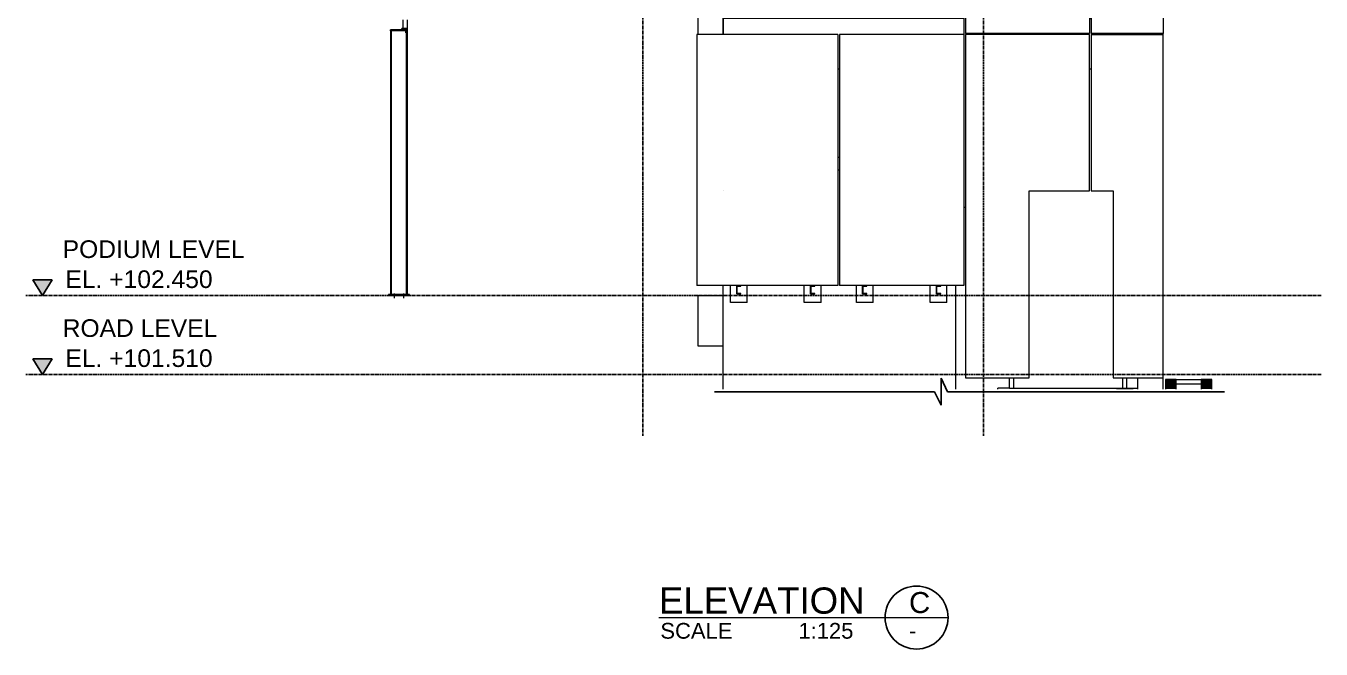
# Model space of a CAD drawing. Header units: millimetres. Extents: x -187664 to 435448, y -313239 to 299894.
# Drawn here: x 72195 to 87627, y -127413 to -119993 of the extents above; entities that cross this region are included whole.
import ezdxf

# ---------------------------------------------------------------- set-up
doc = ezdxf.new("R2010")
doc.units = ezdxf.units.MM
doc.linetypes.add('CENTER', pattern=[2, 1.25, -0.25, 0.25, -0.25])
doc.linetypes.add('XKITLINE00', pattern=[0])
doc.layers.add('000 - EXISTING_BUILDING_MAIN_COLOR_1', color=7, linetype='Continuous')
doc.layers.add('S-DIM', color=7, linetype='Continuous')
for name, color, linetype, lineweight in [('Bolt', 7, 'Continuous', 0), ('Part', 7, 'Continuous', 0), ('Text', 7, 'Continuous', 0)]:
    doc.layers.add(name, color=color, linetype=linetype, lineweight=lineweight)
doc.styles.add('RomanS', font='arial.ttf', dxfattribs={"width": 0.8})

# ---------------------------------------------------------------- blocks, each defined once
blk = doc.blocks.new('*A5554')
at = {"layer": 'Part'}
for points in [[(682.1, -63.14), (682.1, -64.04), (681.1, -64.04), (681.1, -63.14)], [(685.5, -63.14), (685.5, -64.04), (684.5, -64.04), (684.5, -63.14)]]:
    blk.add_hatch(color=7, dxfattribs=at).paths.add_polyline_path(points, flags=17)
blk = doc.blocks.new('*A200199')
at = {"layer": 'Part', "color": 7, "linetype": 'XKITLINE00', "lineweight": 0}
for p, q in [((681.740268, -63.14437), (681.740268, -63.14437)), ((681.740268, -63.14437), (681.740268, -63.14437)), ((681.740268, -63.364386), (681.796268, -63.308386)), ((681.7803, -63.54437), (681.796268, -63.528402)), ((684.804268, -63.364386), (684.860268, -63.308386)), ((684.8443, -63.54437), (684.860268, -63.528402))]:
    blk.add_line(p, q, dxfattribs=at)
blk = doc.blocks.new('*A19331873')
at = {"layer": 'Part', "color": 7, "linetype": 'XKITLINE00', "lineweight": 0}
for p, q in [((678.463561, 41.73563), (678.463561, 41.81563)), ((680.863561, 41.73563), (680.863561, 41.81563)), ((678.463561, 17.73563), (678.463561, 17.81563)), ((680.863561, 17.73563), (680.863561, 17.81563)), ((678.463561, -6.26437), (678.463561, -6.18437)), ((680.863561, -6.26437), (680.863561, -6.18437)), ((678.463561, -30.26437), (678.463561, -30.18437)), ((680.863561, -30.26437), (680.863561, -30.18437)), ((678.463561, -64.041148), (678.463561, -62.98437)), ((680.863561, -64.041148), (680.863561, -62.98437))]:
    blk.add_line(p, q, dxfattribs=at)
blk = doc.blocks.new('*A19351875')
at = {"layer": '000 - EXISTING_BUILDING_MAIN_COLOR_1', "color": 7, "linetype": 'XKITLINE00', "lineweight": 0}
for p, q in [((649.863606, -41.94437), (650.023606, -41.94437)), ((661.863606, -41.94437), (661.903604, -41.94437)), ((649.863606, -43.14437), (650.023606, -43.14437)), ((661.863606, -43.14437), (661.903604, -43.14437))]:
    blk.add_line(p, q, dxfattribs=at)
blk = doc.blocks.new('*A19361876')
at = {"layer": 'Part', "color": 7, "linetype": 'XKITLINE00', "lineweight": 0}
blk.add_line((638.943535, -45.14437), (638.943621, -45.14437), dxfattribs=at)
blk = doc.blocks.new('*A19401880')
at = {"layer": 'Part', "color": 7, "linetype": 'XKITLINE00', "lineweight": 0}
for p, q in [((636.543606, -30.26437), (636.543606, 34.45563)), ((638.943606, 34.45563), (636.543606, 34.45563)), ((638.943606, -30.26437), (638.943606, 34.45563))]:
    blk.add_line(p, q, dxfattribs=at)
blk = doc.blocks.new('*A19411881')
at = {"layer": 'Part', "color": 7, "linetype": 'XKITLINE00', "lineweight": 0}
for p, q in [((661.903604, -46.74437), (661.903604, 67.65563)), ((661.903604, 67.65563), (662.023606, 67.65563)), ((664.303604, 41.73563), (664.303604, 41.81563)), ((664.303604, 17.73563), (664.303604, 17.81563)), ((664.303604, -6.26437), (664.303604, -6.18437)), ((664.303604, -30.26437), (664.303604, -30.18437)), ((662.023606, -46.74437), (661.903604, -46.74437))]:
    blk.add_line(p, q, dxfattribs=at)
blk = doc.blocks.new('*A19421882')
at = {"layer": 'Part', "color": 7, "linetype": 'XKITLINE00', "lineweight": 0}
for p, q in [((638.943535, -64.041148), (638.943535, -54.18437)), ((661.103608, -64.041148), (661.103608, -54.18437))]:
    blk.add_line(p, q, dxfattribs=at)
blk = doc.blocks.new('*A19431883')
at = {"layer": 'Part', "color": 7, "linetype": 'XKITLINE00', "lineweight": 0}
for p, q in [((673.863606, -30.26437), (662.023606, -30.26437)), ((662.023606, -30.26437), (662.023606, -62.98437)), ((673.863606, -45.14437), (673.863606, -30.26437)), ((668.103549, -62.98437), (668.103549, -45.14437)), ((668.103549, -45.14437), (673.863606, -45.14437)), ((662.023606, -62.98437), (668.103549, -62.98437))]:
    blk.add_line(p, q, dxfattribs=at)
blk = doc.blocks.new('*A19441884')
at = {"layer": 'Part', "color": 7, "linetype": 'XKITLINE00', "lineweight": 0}
for p, q in [((674.023606, -30.26437), (674.023606, -45.14437)), ((674.023606, -30.26437), (680.863606, -30.26437)), ((680.863606, -62.98437), (680.863606, -30.26437)), ((674.023606, -45.14437), (676.103549, -45.14437)), ((676.103549, -45.14437), (676.103549, -62.98437)), ((676.103549, -62.98437), (680.863606, -62.98437))]:
    blk.add_line(p, q, dxfattribs=at)
blk = doc.blocks.new('*A19451885')
at = {"layer": 'Part', "color": 7, "linetype": 'XKITLINE00', "lineweight": 0}
for p, q in [((649.863606, -30.26437), (636.423606, -30.26437)), ((636.423606, -30.26437), (636.423606, -54.18437)), ((649.863606, -30.26437), (649.863606, -54.18437)), ((649.863606, -54.18437), (636.423606, -54.18437))]:
    blk.add_line(p, q, dxfattribs=at)
blk = doc.blocks.new('*A19461886')
at = {"layer": 'Part', "color": 7, "linetype": 'XKITLINE00', "lineweight": 0}
for p, q in [((661.863606, -30.26437), (650.023606, -30.26437)), ((650.023606, -30.26437), (650.023606, -54.18437)), ((661.863606, -30.26437), (661.863606, -54.18437)), ((661.863606, -54.18437), (650.023606, -54.18437))]:
    blk.add_line(p, q, dxfattribs=at)
blk = doc.blocks.new('*A19491889')
at = {"layer": 'Part', "color": 7, "linetype": 'XKITLINE00', "lineweight": 0}
for p, q in [((661.903604, -28.74437), (638.943606, -28.74437)), ((638.943606, -28.74437), (638.943606, -30.26437)), ((661.903604, -33.54437), (661.903604, -28.74437)), ((649.863606, -33.54437), (650.023606, -33.54437)), ((661.863606, -33.54437), (661.903604, -33.54437))]:
    blk.add_line(p, q, dxfattribs=at)
blk = doc.blocks.new('*A19631903')
at = {"layer": 'Part', "color": 7, "linetype": 'XKITLINE00', "lineweight": 0}
for p, q in [((673.863606, -6.26437), (662.023606, -6.26437)), ((662.023606, -6.26437), (662.023606, -30.18437)), ((673.863606, -6.26437), (673.863606, -30.18437)), ((673.863606, -30.18437), (662.023606, -30.18437))]:
    blk.add_line(p, q, dxfattribs=at)
blk = doc.blocks.new('*A19641904')
at = {"layer": 'Part', "color": 7, "linetype": 'XKITLINE00', "lineweight": 0}
for p, q in [((680.863606, -6.26437), (674.023606, -6.26437)), ((674.023606, -6.26437), (674.023606, -30.18437)), ((680.863606, -6.26437), (680.863606, -30.18437)), ((680.863606, -30.18437), (674.023606, -30.18437))]:
    blk.add_line(p, q, dxfattribs=at)
blk = doc.blocks.new('*A19701910')
at = {"layer": 'Part', "color": 7, "linetype": 'XKITLINE00', "lineweight": 0}
for p, q in [((673.863606, -28.74437), (674.023606, -28.74437)), ((664.303604, -30.26437), (664.303604, -30.18437)), ((678.463561, -30.26437), (678.463561, -30.18437)), ((673.863606, -33.54437), (674.023606, -33.54437))]:
    blk.add_line(p, q, dxfattribs=at)
blk = doc.blocks.new('*A19851924')
at = {"layer": 'Part', "color": 7, "linetype": 'XKITLINE00', "lineweight": 0}
for p, q in [((636.550356, -55.14437), (638.943535, -55.14437)), ((636.551065, -59.94437), (636.551065, -55.14437)), ((638.943535, -59.94437), (636.550356, -59.94437))]:
    blk.add_line(p, q, dxfattribs=at)
blk = doc.blocks.new('*A19961935')
at = {"layer": 'Part', "color": 7, "linetype": 'XKITLINE00', "lineweight": 0}
for p, q in [((607.319581, -29.92461), (607.223581, -29.92461)), ((607.223581, -29.92461), (607.223581, -55.02437)), ((607.319581, -55.02437), (607.319581, -29.92461)), ((608.823581, -29.92461), (608.727581, -29.92461)), ((608.727581, -29.92461), (608.727581, -55.02437)), ((608.823581, -55.02437), (608.823581, -29.92461))]:
    blk.add_line(p, q, dxfattribs=at)
blk = doc.blocks.new('*A19971936')
at = {"layer": 'Part', "color": 7, "linetype": 'XKITLINE00', "lineweight": 0}
for p, q in [((607.023581, -55.02437), (607.023581, -55.14437)), ((609.023581, -55.02437), (607.023581, -55.02437)), ((607.023581, -55.14437), (609.023581, -55.14437)), ((609.023581, -55.14437), (609.023581, -55.02437))]:
    blk.add_line(p, q, dxfattribs=at)
blk = doc.blocks.new('*A19981937')
at = {"layer": 'Bolt'}
for points in [[(607.66, -55.02), (607.66, -55.14), (607.51, -55.14), (607.51, -55.02)], [(608.54, -55.02), (608.54, -55.14), (608.39, -55.14), (608.39, -55.02)]]:
    blk.add_hatch(color=7, dxfattribs=at).paths.add_polyline_path(points, flags=17)
at = {"layer": 'Bolt', "color": 7, "linetype": 'XKITLINE00', "lineweight": 0}
for p, q in [((607.51, -55.02), (607.51, -55.14)), ((607.58, -54.94), (607.58, -55.38)), ((607.66, -55.02), (607.66, -55.14)), ((608.39, -55.02), (608.39, -55.14)), ((608.46, -54.94), (608.46, -55.38)), ((608.54, -55.02), (608.54, -55.14))]:
    blk.add_line(p, q, dxfattribs=at)
blk = doc.blocks.new('*A19991938')
at = {"layer": 'Part', "color": 7, "linetype": 'XKITLINE00', "lineweight": 0}
for p, q in [((608.823581, -29.82861), (607.223581, -29.82861)), ((607.223581, -29.92461), (607.223581, -29.82861)), ((608.823581, -29.92461), (607.223581, -29.92461)), ((608.823581, -29.92461), (608.823581, -29.82861))]:
    blk.add_line(p, q, dxfattribs=at)
blk = doc.blocks.new('*A20011940')
at = {"layer": 'Part', "color": 7, "linetype": 'XKITLINE00', "lineweight": 0}
for p, q in [((608.30356, -29.82861), (608.30356, -29.70861)), ((608.823558, -29.70861), (608.30356, -29.70861)), ((608.823558, -29.82861), (608.823558, -29.70861))]:
    blk.add_line(p, q, dxfattribs=at)
blk = doc.blocks.new('*A20021941')
at = {"layer": 'Part', "color": 7, "linetype": 'XKITLINE00', "lineweight": 0}
for p, q in [((608.423559, -29.70861), (608.423559, -28.864351)), ((608.823579, -29.70861), (608.823579, -28.864351))]:
    blk.add_line(p, q, dxfattribs=at)
blk = doc.blocks.new('*A20051944')
at = {"layer": 'Bolt'}
for points in [[(608.6, -29.83), (608.6, -29.71), (608.72, -29.71), (608.72, -29.83)], [(608.6, -29.92), (608.6, -29.83), (608.72, -29.83), (608.72, -29.92)]]:
    blk.add_hatch(color=7, dxfattribs=at).paths.add_polyline_path(points, flags=17)
at = {"layer": 'Bolt', "color": 7, "linetype": 'XKITLINE00', "lineweight": 0}
for p, q in [((608.6, -29.71), (608.6, -29.83)), ((608.6, -29.83), (608.6, -29.92)), ((608.66, -29.65), (608.66, -30.11)), ((608.72, -29.71), (608.72, -29.83)), ((608.72, -29.83), (608.72, -29.92))]:
    blk.add_line(p, q, dxfattribs=at)
blk = doc.blocks.new('*A20111948')
at = {"layer": 'Part', "color": 7, "linetype": 'XKITLINE00', "lineweight": 0}
for p, q in [((640.223606, -54.98437), (640.223606, -54.18437)), ((640.263606, -54.92437), (640.263606, -54.24437)), ((640.263606, -54.24437), (640.623606, -54.24437)), ((640.623606, -54.24437), (640.623606, -54.18437)), ((640.223606, -54.98437), (640.623606, -54.98437)), ((640.623606, -54.92437), (640.263606, -54.92437)), ((640.623606, -54.98437), (640.623606, -54.92437))]:
    blk.add_line(p, q, dxfattribs=at)
blk = doc.blocks.new('*A20121949')
at = {"layer": 'Part', "color": 7, "linetype": 'XKITLINE00', "lineweight": 0}
for p, q in [((647.263606, -54.98437), (647.263606, -54.18437)), ((647.303606, -54.92437), (647.303606, -54.24437)), ((647.303606, -54.24437), (647.663606, -54.24437)), ((647.663606, -54.24437), (647.663606, -54.18437)), ((647.263606, -54.98437), (647.663606, -54.98437)), ((647.663606, -54.92437), (647.303606, -54.92437)), ((647.663606, -54.98437), (647.663606, -54.92437))]:
    blk.add_line(p, q, dxfattribs=at)
blk = doc.blocks.new('*A20131950')
at = {"layer": 'Part', "color": 7, "linetype": 'XKITLINE00', "lineweight": 0}
for p, q in [((639.623606, -55.78437), (639.623606, -54.18437)), ((641.223606, -55.78437), (641.223606, -54.18437)), ((641.223606, -55.78437), (639.623606, -55.78437))]:
    blk.add_line(p, q, dxfattribs=at)
blk = doc.blocks.new('*A20141951')
at = {"layer": 'Part', "color": 7, "linetype": 'XKITLINE00', "lineweight": 0}
for p, q in [((646.663606, -55.78437), (646.663606, -54.18437)), ((648.263606, -55.78437), (648.263606, -54.18437)), ((648.263606, -55.78437), (646.663606, -55.78437))]:
    blk.add_line(p, q, dxfattribs=at)
blk = doc.blocks.new('*A20501981')
at = {"layer": 'Part', "color": 7, "linetype": 'XKITLINE00', "lineweight": 0}
for p, q in [((682.100223, -63.14437), (681.100216, -63.14437)), ((681.100216, -63.14437), (681.100216, -64.041148)), ((682.100217, -64.041148), (682.100218, -63.14437)), ((685.50022, -63.14437), (684.500216, -63.14437)), ((684.500216, -63.14437), (684.500216, -64.041148)), ((685.500216, -64.041148), (685.500216, -63.14437))]:
    blk.add_line(p, q, dxfattribs=at)
blk = doc.blocks.new('*A20511982')
at = {"layer": 'Part', "color": 7, "linetype": 'XKITLINE00', "lineweight": 0}
for p, q in [((666.223606, -63.94437), (665.102619, -63.94437)), ((665.103561, -64.041148), (665.103561, -63.94437)), ((666.623606, -63.94437), (677.023606, -63.94437)), ((677.423606, -63.94437), (678.463646, -63.94437)), ((678.463646, -64.041148), (678.463646, -63.94437))]:
    blk.add_line(p, q, dxfattribs=at)
blk = doc.blocks.new('*A20521983')
at = {"layer": 'Part', "color": 7, "linetype": 'XKITLINE00', "lineweight": 0}
for p, q in [((666.223606, -63.94437), (666.223606, -62.98437)), ((666.223606, -63.94437), (666.623606, -63.94437)), ((666.623606, -63.94437), (666.623606, -62.98437))]:
    blk.add_line(p, q, dxfattribs=at)
blk = doc.blocks.new('*A20531984')
at = {"layer": 'Part', "color": 7, "linetype": 'XKITLINE00', "lineweight": 0}
for p, q in [((681.796268, -63.14437), (681.740268, -63.14437)), ((681.740268, -63.14437), (681.740268, -63.54437)), ((681.740268, -63.54437), (681.796268, -63.54437)), ((681.796268, -63.54437), (681.796268, -63.14437)), ((682.100218, -63.14437), (684.500216, -63.14437)), ((682.100218, -63.54437), (684.500216, -63.54437)), ((684.804268, -63.54437), (684.804268, -63.14437)), ((684.804268, -63.14437), (684.860268, -63.14437)), ((684.804268, -63.54437), (684.860268, -63.54437)), ((684.860268, -63.54437), (684.860268, -63.14437))]:
    blk.add_line(p, q, dxfattribs=at)
blk = doc.blocks.new('*A20541985')
at = {"layer": 'Part', "color": 7, "linetype": 'XKITLINE00', "lineweight": 0}
for p, q in [((677.023606, -63.94437), (677.023606, -62.98437)), ((677.023606, -63.94437), (677.423606, -63.94437)), ((677.423606, -63.94437), (677.423606, -62.98437))]:
    blk.add_line(p, q, dxfattribs=at)
blk = doc.blocks.new('*A20551986')
at = {"layer": 'Part', "color": 7, "linetype": 'XKITLINE00', "lineweight": 0}
for p, q in [((676.423606, -64.02437), (676.423606, -63.94437)), ((676.423606, -63.94437), (677.023606, -63.94437)), ((678.023606, -64.02437), (676.423606, -64.02437)), ((677.423606, -63.94437), (678.023606, -63.94437)), ((678.023606, -64.02437), (678.023606, -63.94437))]:
    blk.add_line(p, q, dxfattribs=at)
blk = doc.blocks.new('*A20561987')
at = {"layer": 'Part', "color": 7, "linetype": 'XKITLINE00', "lineweight": 0}
for p, q in [((651.623606, -55.78437), (651.623606, -54.18437)), ((653.223606, -55.78437), (653.223606, -54.18437)), ((653.223606, -55.78437), (651.623606, -55.78437))]:
    blk.add_line(p, q, dxfattribs=at)
blk = doc.blocks.new('*A20571988')
at = {"layer": 'Part', "color": 7, "linetype": 'XKITLINE00', "lineweight": 0}
for p, q in [((652.223606, -54.98437), (652.223606, -54.18437)), ((652.263606, -54.92437), (652.263606, -54.24437)), ((652.263606, -54.24437), (652.623606, -54.24437)), ((652.623606, -54.24437), (652.623606, -54.18437)), ((652.223606, -54.98437), (652.623606, -54.98437)), ((652.623606, -54.92437), (652.263606, -54.92437)), ((652.623606, -54.98437), (652.623606, -54.92437))]:
    blk.add_line(p, q, dxfattribs=at)
blk = doc.blocks.new('*A20581989')
at = {"layer": 'Part', "color": 7, "linetype": 'XKITLINE00', "lineweight": 0}
for p, q in [((658.663606, -55.78437), (658.663606, -54.18437)), ((660.263606, -55.78437), (660.263606, -54.18437)), ((660.263606, -55.78437), (658.663606, -55.78437))]:
    blk.add_line(p, q, dxfattribs=at)
blk = doc.blocks.new('*A20591990')
at = {"layer": 'Part', "color": 7, "linetype": 'XKITLINE00', "lineweight": 0}
for p, q in [((659.263606, -54.98437), (659.263606, -54.18437)), ((659.303606, -54.92437), (659.303606, -54.24437)), ((659.303606, -54.24437), (659.663606, -54.24437)), ((659.663606, -54.24437), (659.663606, -54.18437)), ((659.263606, -54.98437), (659.663606, -54.98437)), ((659.663606, -54.92437), (659.303606, -54.92437)), ((659.663606, -54.98437), (659.663606, -54.92437))]:
    blk.add_line(p, q, dxfattribs=at)

msp = doc.modelspace()

# ---------------------------------------------------------------- hatches: boundary and pattern name
for points in [[(72279.1, -123018.256), (72392.661, -123204.988), (72506.222, -123018.256)], [(72279.1, -123958.256), (72392.661, -124144.988), (72506.222, -123958.256)]]:
    msp.add_hatch(color=7).paths.add_polyline_path(points)

# ---------------------------------------------------------------- linework, layer by layer
at = {"color": 7, "linetype": 'CENTER', "ltscale": 30}
for p, q in [((79546.647, -106435.008), (79546.647, -124873.042)), ((83604.647, -106435.008), (83604.647, -124873.042)), ((87627.43, -123204.988), (72194.727, -123204.988)), ((87627.43, -124144.988), (72194.727, -124144.988))]:
    msp.add_line(p, q, dxfattribs=at)
at = {"color": 7}
for p, q in [((72506.222, -123018.256), (72279.1, -123018.256)), ((72279.1, -123018.256), (72392.661, -123204.988)), ((72392.661, -123204.988), (72506.222, -123018.256)), ((72506.222, -123958.256), (72279.1, -123958.256)), ((72279.1, -123958.256), (72392.661, -124144.988)), ((72392.661, -124144.988), (72506.222, -123958.256)), ((83099.752, -124186.369), (83099.752, -124510.806)), ((83099.752, -124186.369), (83177.311, -124348.587)), ((83022.193, -124348.587), (80401.133, -124348.587)), ((83099.752, -124510.806), (83022.193, -124348.587)), ((86476.816, -124348.587), (83177.311, -124348.587))]:
    msp.add_line(p, q, dxfattribs=at)
msp.add_circle((82807.374, -127038.467), 375, dxfattribs=at)
at = {"layer": 'Text', "color": 7}
msp.add_line((79738.056, -127038.467), (83182.374, -127038.467), dxfattribs=at)

# ---------------------------------------------------------------- block references
at = {"color": 7, "lineweight": 0, "xscale": 125, "yscale": 125, "zscale": 125}
for name in ['*A19411881', '*A19331873', '*A19401880', '*A19631903', '*A19641904', '*A19491889', '*A19701910', '*A19991938', '*A19961935', '*A20011940', '*A20021941', '*A20051944', '*A19451885', '*A19461886', '*A19431883', '*A19441884', '*A19351875', '*A19361876', '*A19421882', '*A20131950', '*A20111948', '*A20141951', '*A20121949', '*A20561987', '*A20571988', '*A20581989', '*A20591990', '*A19971936', '*A19981937', '*A19851924', '*A20521983', '*A20541985', '*A5554', '*A20501981', '*A200199', '*A20531984', '*A20511982', '*A20551986']:
    msp.add_blockref(name, (636.699, -116311.942), dxfattribs=at)

# ---------------------------------------------------------------- texts
at = {"color": 7, "style": 'RomanS'}
for s, height, p in [('EL. +102.450', 210, (72666.003, -123113.954)), ('EL. +101.510', 210, (72666.003, -124053.954)), ('ELEVATION', 312.5, (79738.056, -126992.088)), ('C', 250, (82717.353, -126984.291)), ('-', 187.5, (82718.876, -127289.619))]:
    msp.add_text(s, height=height, dxfattribs=at).set_placement(p)
at = {"layer": 'S-DIM', "color": 7, "style": 'RomanS'}
for s, p in [('PODIUM LEVEL', (72632.737, -122756.284)), ('ROAD LEVEL', (72632.737, -123696.284))]:
    msp.add_text(s, height=210, dxfattribs=at).set_placement(p)
at = {"layer": 'Text', "color": 7, "style": 'RomanS'}
for s, p in [('SCALE', (79754.622, -127289.619)), ('1:125', (81399.284, -127289.619))]:
    msp.add_text(s, height=187.5, dxfattribs=at).set_placement(p)

doc.saveas('drawing.dxf')
